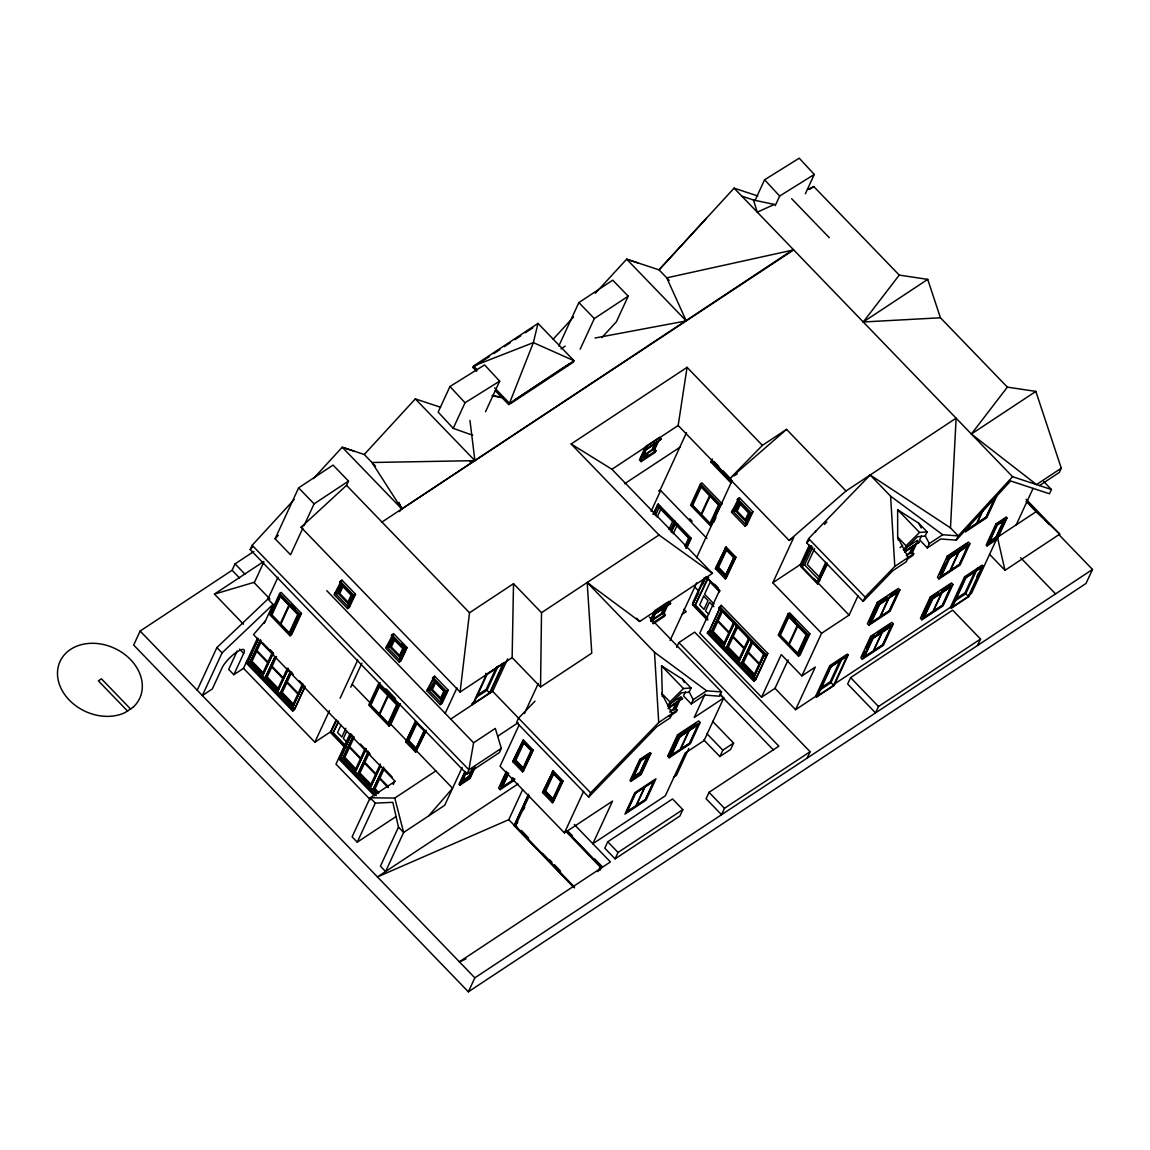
<?xml version="1.0" encoding="UTF-8"?>
<svg xmlns="http://www.w3.org/2000/svg" width="1150" height="1150" viewBox="0 0 1150 1150"><rect width="100%" height="100%" fill="white"/><g stroke="black" fill="none" stroke-linecap="round" stroke-linejoin="round"><path stroke-width="1.5" d="M921.581 535.598L919.612 539.867L927.331 547.874L940.758 538.991L956.239 540.155L958.209 535.9L950.489 527.893L956.11 418.183L845.997 490.978L786.542 429.381L762.378 445.366L687.067 367.339L571.148 443.986L611.929 469.286L712.411 573.39L639.702 621.46L587.176 582.504L591.776 653.157L540.543 687.024L541.521 612.691L513.518 583.683L469.516 612.763L460.086 692.027L301.056 527.275L346.538 485.357L348.507 481.103L333.054 465.089L298.626 487.859L275.094 538.775L290.548 554.789L302.781 528.324M540.543 687.024L512.138 657.599L513.518 583.683M611.929 469.286L678.169 425.486L687.067 367.339M466.914 774.051L499.359 752.603L501.328 748.334L495.305 728.424L473.599 742.785L468.884 769.781L466.914 774.051L250.197 549.527L252.166 545.273L294.199 499.517M253.848 551.439L235.046 563.874L232.099 570.271L140.127 631.062L133.673 645.049L468.366 991.818L1086.031 583.452L1092.5 569.466L1058.992 534.75M197.211 690.201L216.904 647.565L267.921 599.035L277.984 577.257M254.251 582.791L263.781 562.178M267.921 599.035L273.067 604.368L222.051 652.898L202.357 695.534L212.347 688.922L222.194 667.618A15.396 4.126 -44 0 1 236.871 651.978A15.396 4.126 -44 0 1 243.671 653.401L233.824 674.719L228.678 669.386L237.116 651.116M348.507 481.103L314.079 503.858L304.232 525.176L301.056 527.275M233.824 674.719L243.513 668.322L257.384 638.322M264.356 623.199L273.067 604.368M258.06 639.889L247.94 661.768L246.172 662.946L292.632 711.074L293.279 709.679L246.819 661.538L248.141 660.661L258.391 638.466M279.637 593.457L269.79 614.776L290.059 635.777L291.611 634.742L301.458 613.424L281.189 592.423L279.637 593.457L299.906 614.459L290.059 635.777M272.924 653.976L263.106 674.561L250.427 661.423L260.518 639.572M250.427 661.423L260.245 640.837M261.496 640.881L256.982 650.641L267.95 661.997L272.464 652.237L270.02 649.707M263.106 674.561L273.197 652.711M288.032 669.631L278.214 690.216L265.535 677.077L274.908 656.779M265.535 677.077L275.353 656.492M276.604 656.535L272.09 666.296L283.058 677.652L286.824 669.516M291.482 633.679L300.308 614.574M278.214 690.216L288.319 668.366M303.154 685.285L293.322 705.87L280.643 692.731L290.016 672.434M280.643 692.731L290.461 672.146M291.712 672.189L287.198 681.95L298.166 693.306L302.68 683.546M339.839 582.173L341.162 581.296L334.075 594.622L347.588 608.609L349.37 607.444L355.508 594.148L341.996 580.161L340.228 581.339L339.839 582.173L353.338 596.16L354.674 595.283L347.588 608.609M335.857 593.443L341.996 580.161M337.697 593.63C346.064 569.192 340.314 599.653 336.188 592.063M293.322 705.87L302.694 685.572M293.279 709.679L294.601 708.803L304.851 686.607M305.239 686.449L294.4 709.895L292.632 711.074M348.177 604.483C359.519 585.062 345.144 602.183 349.701 606.05M485.53 411.729L499.661 381.153L484.596 364.909L449.966 386.515L438.15 412.088L453.215 428.346L472.751 435.289M353.338 596.16L355.508 594.148M476.618 371.306L472.894 367.439L473.556 366.016L537.999 323.409L574.023 360.726L573.361 362.149L510.384 403.779M453.215 428.346L465.031 402.759L499.661 381.153M243.513 668.322L314.856 742.224L329.446 710.643M340.084 698.266L357.751 660.043M350.779 687.226L361.891 663.176M344.971 747.5L330.409 732.406L336.116 720.044M314.856 742.224L330.97 731.572L336.073 720.518M336.533 720.475L330.409 732.406M345.848 747.371L332.623 733.671L338.373 721.237M332.623 733.671L338.546 722.2M340.889 725.247L337.539 732.507L341.866 736.992L345.891 728.281M346.696 731.271L343.347 738.516L346.596 741.879M391.431 635.634L392.768 634.757L385.681 648.082L399.194 662.069L400.962 660.905L407.1 647.608L393.602 633.621L391.819 634.786L391.431 635.634L404.944 649.621L406.266 648.744L401.364 643.655M387.464 646.904L392.912 635.087M537.352 324.832L537.999 323.409L533.37 342.628L508.904 404.757L495.247 390.598M389.304 647.091C397.656 622.653 391.906 653.114 387.794 645.524M349.859 734.117L335.987 764.117L370.386 799.753M374.397 795.786L338.934 759.057L340.918 756.772L351.167 734.591M351.555 734.433L340.716 757.879L338.934 759.057M366.419 748.535L355.882 770.673L343.189 757.534L352.561 737.251M343.189 757.534L353.021 736.949M380.118 682.683L378.566 683.718L368.719 705.036L388.988 726.038L390.54 725.003L400.387 703.699L398.834 704.72L388.988 726.038M354.272 736.992L349.758 746.767L360.712 758.123L365.226 748.348M372.787 698.553L375.719 692.199M399.783 657.944C411.125 638.523 396.75 655.644 401.293 659.511L399.194 662.069M404.944 649.621L407.1 647.608M401.293 659.511L406.266 648.744M355.882 770.673L365.973 748.822M380.808 765.742L370.99 786.327L358.297 773.188L368.402 751.338M358.297 773.188L368.129 752.603M369.38 752.646L364.866 762.407L375.82 773.763L380.348 764.003M558.799 346.021L578.867 302.579L612.749 280.183L628.202 296.183L616.386 321.77L601.809 337.626M370.99 786.327L380.363 766.044M567.999 365.686L568.661 364.262L514.884 399.898M378.019 793.615L373.405 788.842L383.511 766.992M373.405 788.842L383.238 768.258M384.488 768.301L379.974 778.061L388.499 786.902M580.189 349.154L594.32 318.579L628.202 296.183M426.765 690.647L433.852 677.321L432.515 678.198L446.027 692.185L447.364 691.308L440.277 704.634L426.765 690.647L428.548 689.468L434.686 676.186L448.198 690.173L442.06 703.469L440.277 704.634M432.515 678.198L434.686 676.186M265.506 620.727L253.518 634.584L395.111 781.281L370.171 797.784L352.116 836.841L357.262 842.174L375.317 803.117L392.811 802.326L398.489 827.123L403.636 832.456L385.581 871.527L380.434 866.18L398.489 827.123M415.581 752.143L426.204 730.437L415.581 752.143L405.777 741.98L415.538 720.863M428.878 688.088L430.387 689.655L434.916 680.541M415.668 721.869L405.777 741.98M430.387 689.655L434.226 682.008M428.591 815.954L452.582 788.253L407.301 741.304L415.955 722.588L424.12 731.041L415.466 749.757M407.301 741.304L416.832 721.999M393.199 784.544L394.694 781.281M422.826 735.137L416.343 749.182L408.178 740.729M440.867 700.508C452.209 681.087 437.834 698.208 442.391 702.075M446.027 692.185L448.198 690.173M445.194 713.359L456.967 687.887M489.282 692.156L490.13 693.033L504.217 662.544L486.594 674.188L472.506 704.677L471.658 703.8M473.714 703.398L487.14 674.317L503.01 663.823L489.569 692.918L473.714 703.398L472.866 702.521M496.556 666.957L486.234 689.281L476.632 695.635M475.467 697.892L487.011 690.259L498.209 666.023M450.628 719.138L492.66 691.351L507.639 658.936M462.185 767.467L444.705 805.302L403.636 832.456L394.781 798.071L435.85 770.917M464.974 771.377L458.979 784.372L459.813 785.249L470.034 778.478L475.295 767.107M474.217 768.157L469.89 777.515L461.38 783.15L460.532 782.273L464.859 772.915M464.974 773.404L461.265 781.411L468.826 776.408L472.535 768.401M459.813 785.249L465.822 772.239M461.38 783.15L465.692 773.777M460.532 782.273L469.056 776.652L472.65 768.847M469.948 775.991L472.204 771.118M754.989 200.574L764.592 179.788L799.221 158.183L814.286 174.441L805.359 193.746M641.125 461.653L641.901 459.971L640.636 458.649L645.61 447.882L646.889 449.204L661.365 439.056L659.654 437.287L645.567 446.603L639.429 459.899L641.125 461.653L655.212 452.338L656.003 450.656L654.724 449.334L658.993 440.105M640.636 458.649L642.217 457.614L645.854 448.342M642.217 457.614L646.286 448.787L655.859 442.463M646.616 448.5L643.411 455.414L651.978 449.751L655.184 442.836M519.024 725.176L500.063 766.231L564.42 832.916L612.533 801.104L592.839 843.741L665.347 795.8L685.055 753.164L704.073 740.586L723.767 697.949L720.058 694.111M524.371 713.618L538.315 683.445M646.889 449.204L661.365 439.056M641.786 457.168L652.711 449.938L656.118 442.592M652.711 449.938L657.225 441.571M653.516 450.57L657.613 441.715M506.345 771.348L498.611 788.109L500.106 789.648L514.194 780.318M500.063 786.442L506.805 771.866M512.727 761.645L523.365 739.939L533.169 750.102L523.408 771.219L522.531 771.794L512.727 761.645L523.365 739.939M500.106 789.648L507.84 772.901M508.286 773.418L501.558 787.98L514.826 779.211M508.717 773.332L502.363 787.06L511.118 781.267L512.526 778.219M514.266 760.955L522.905 742.239L531.07 750.691L531.947 750.116L523.782 741.664L514.266 760.955L522.416 769.408L523.293 768.833L515.128 760.38M775.229 205.634L779.657 196.046L814.286 174.441M513.087 777.86L511.664 780.908L514.582 778.981M522.416 769.408L531.228 750.188L523.983 742.684L515.847 760.308L523.092 767.812M525.449 764.161L531.947 750.116M522.531 771.794L533.169 750.102M686.507 432.659L660.143 489.986L658.576 491.021M651.044 511.348L660.531 490.82M518.018 783.955L377.43 876.918L508.774 819.677L522.632 789.676M652.884 514.251L658.217 504.031L691.222 538.286M654.494 512.081L658.217 504.031M654.12 514.28L657.843 506.201L689.109 538.588L685.371 546.667M655.299 515.746L659.769 506.058M573.721 887.326L514.107 825.571L528.569 794.262M514.352 825.398L528.094 795.656M657.124 517.184L660.819 509.206M574.425 887.009L515.401 825.872L529.288 795.829M517.759 822.135L515.401 825.872M523.466 809.801L524.702 807.113M542.556 792.537L553.179 770.831L562.982 780.994L553.222 802.111L552.359 802.686L542.556 792.537L553.179 770.831M552.92 798.704L545.661 791.2L553.811 773.576L561.056 781.094L552.244 800.314L544.079 791.847L552.733 773.131L560.898 781.583L561.761 781.008L553.61 772.556M544.079 791.847L552.877 774.122M668.955 529.431L673.383 519.857M670.364 530.466L674.849 520.777M671.241 529.877L674.231 523.423M671.212 531.343L674.935 523.264M671.341 532.378L675.079 524.299M673.181 533.801L677.609 524.227M561.761 781.008L553.121 799.739L544.956 791.272M552.359 802.686L562.982 780.994M700.422 483.906L690.575 505.224L710.844 526.226L720.691 504.908L722.243 503.887L701.974 482.885L700.422 483.906L720.691 504.908M731.141 483.072L710.872 462.07L712.281 459.022M468.366 991.818L474.835 977.831L1092.5 569.466M650.742 619.462L654.839 610.607L667.518 602.226M685.012 546.063L688.692 538.085M650.613 621.115L654.882 611.886L656.147 613.209L670.234 603.894L670.622 603.06L668.926 601.292M651.734 619.692L655.558 612.792M651.475 621.618L655.874 612.504M685.831 548.378L691.15 538.171L686.78 547.903M656.147 613.209L670.622 603.06M663.809 608.221L661.25 613.741L652.683 619.404M651.044 621.173L661.983 613.942L665.376 606.596M661.983 613.942L666.482 605.561L656.923 611.886M663.464 613.108L666.871 605.719M662.414 614.387L663.996 613.338L668.251 604.109M564.42 832.916L583.639 791.315M663.996 613.338L665.261 614.661L664.484 616.342L653.214 623.789M732.104 480.599L696.512 557.879M713.805 522.158L715.918 517.586M535.023 701.126L518.549 718.146L516.58 722.416L588.671 797.094L590.64 792.839L658.72 722.502L677.134 710.125L675.869 708.803L680.124 699.574M670.076 640.478L696.713 582.82M731.501 512.21L738.573 498.884L737.251 499.761L750.763 513.762L752.086 512.886L744.999 526.211L731.501 512.21L733.269 511.046M737.251 499.761L739.407 497.749L752.919 511.75L746.781 525.033L744.999 526.211M733.959 509.565L739.407 497.749M704.289 577.731L692.616 602.988L693.536 603.951M735.109 511.218C743.475 486.781 737.725 517.256 733.599 509.651M707.106 619.879L692.53 604.785L704.677 578.508M698.74 592.71L692.53 604.785M702.449 584.674L705.424 578.249M707.983 619.764L694.758 606.064L707.681 578.091M694.758 606.064L708.572 577.487M676.674 647.378L678.888 642.577L694.672 632.141L810.103 751.726L807.156 758.123M715.444 568.689L726.081 546.983L735.885 557.146L726.124 578.263L725.247 578.838L715.444 568.689L726.081 546.983M716.982 567.999L725.621 549.283L733.786 557.736L725.133 576.452L716.982 567.999L726.498 548.708L734.663 557.161L725.133 576.452M745.602 522.086C756.93 502.665 742.555 519.771 747.112 523.652M750.763 513.762L752.919 511.75M639.803 759.388L630.042 780.505L630.876 781.382L641.111 774.611L650.871 753.494L650.038 752.632L639.803 759.388L641.096 760.553L632.442 779.283L631.609 778.406L640.262 759.69L648.773 754.069L649.606 754.932L640.952 773.648L632.442 779.283M630.876 781.382L640.636 760.251L650.871 753.494M719.483 590.568L699.775 633.204L761.573 697.216L774.999 688.347L788.138 659.928M725.247 578.838L735.885 557.146M691.021 687.973L683.431 688.534L669.947 701.902L667.977 706.158L681.461 692.803L689.051 692.228L691.021 687.973L682.654 679.291L661.552 665.864L662.328 696.541M607.746 841.786L604.785 848.182L615.092 858.849L679.88 816.026L682.827 809.629L672.534 798.948L607.746 841.786L618.039 852.452L615.092 858.849M631.609 778.406L640.119 772.786L648.773 754.069M641.024 772.124L650.038 752.632M707.308 633.104L709.277 630.818L720.259 607.042L718.937 607.919L765.397 656.046L766.719 655.169L755.737 678.946L753.768 681.231L707.308 633.104L709.076 631.925L721.352 605.346L767.812 653.488L755.536 680.053L753.768 681.231M718.937 607.919L721.352 605.346M597.914 871.599L600.357 866.683M676.315 702.305L673.124 709.219L670.263 711.102M669.76 712.123L673.857 709.406L677.249 702.061M599.869 870.449L601.579 867.158L566.806 831.134M673.857 709.406L678.356 701.04M675.337 708.572L679.434 699.717M711.562 631.58L721.654 609.73L734.332 622.869L724.241 644.719L711.562 631.58L722.099 609.428M685.486 691.696L683.517 695.951L691.236 703.958L704.663 695.074L719.598 696.21L721.567 691.941L649.333 617.09M677.134 710.125L676.358 711.807L669.314 716.464M668.121 705.151L680.8 696.756L682.496 698.524L668.021 708.673M691.236 703.958L693.206 699.689L706.632 690.819L721.567 691.941M667.676 756.211L677.523 734.893L698.668 720.906L700.149 722.459L690.302 743.762L669.156 757.749L667.676 756.211L670.493 754.342M669.128 754.544L678.112 735.109L695.793 723.422M669.156 757.749L679.003 736.431L700.149 722.459M724.241 644.719L734.059 624.134M705.022 694.126L694.226 717.485L723.767 697.949M749.182 639.788L739.349 660.373L726.671 647.234L736.762 625.384M726.671 647.234L736.489 626.649M737.739 626.692L733.226 636.453L744.194 647.809L748.708 638.049M688.821 748.521L676.43 775.359L673.526 777.271M761.573 697.216L781.267 654.594L801.866 675.927L821.56 633.305L772.8 582.777L793.816 537.323L789.116 540.428L678.169 425.486M739.349 660.373L749.455 638.523L742.526 631.35M741.779 662.874L751.87 641.039L764.563 654.178L754.458 676.027L741.779 662.874L752.316 640.737M927.101 531.875L919.526 532.45L906.042 545.804L904.072 550.074L917.556 536.705L925.132 536.144L927.101 531.875L918.735 523.207L897.647 509.781L897.676 537.136L908.227 557.534L906.258 561.804L892.831 570.673L863.133 601.364L806.653 542.843L808.622 538.588L870.162 475.007L950.489 527.893M772.8 582.777L800.328 564.578L809.298 545.172M815.292 532.22L815.753 531.214M827.411 564.161L817.636 583.999L800.745 566.504L810.376 545.632M800.745 566.504L806.811 554.688M808.292 551.468L810.52 546.667M817.995 581.842L817.104 582.432L801.909 566.677L811.613 545.675M801.909 566.677L804.583 564.909L812.791 547.141M754.458 676.027L764.563 654.178M814.631 548.564L807.257 564.521L819.087 576.768L825.714 562.422M765.397 656.046L767.812 653.488M703.814 739.939L719.871 756.571L722.832 750.174L733.571 743.072L712.569 721.323M788.081 613.841L778.234 635.159L798.503 656.161L800.055 655.141L809.902 633.822L789.633 612.821L788.081 613.841L808.349 634.843L798.503 656.161M785.407 621.949L787.52 617.392M678.888 642.577L778.866 746.163L709.047 792.321L706.086 798.718L721.539 814.717L724.486 808.321L810.103 751.726M733.571 743.072L730.609 749.469L719.871 756.571M817.104 582.432L826.074 563.04M817.636 583.999L827.267 563.141M774.999 688.347L795.599 709.679L815.292 667.058L801.866 675.927M821.56 633.305L849.088 615.106L858.072 595.686M829.739 665.721L815.652 696.21L816.5 697.087L834.124 685.443L848.211 654.954L847.363 654.077L829.739 665.721L830.587 666.598L816.5 697.087M816.859 694.931L817.693 695.808L831.134 666.727L847.004 656.233L846.156 655.371M863.133 601.364L865.102 597.094L894.801 566.418L913.718 553.725L912.439 552.402L916.708 543.174M840.549 659.367L830.228 681.691L820.626 688.045M819.461 690.302L831.004 682.669L842.202 658.433M817.693 695.808L833.563 685.328L847.004 656.233M877.263 602.399L867.416 623.717L868.911 625.255L890.057 611.268L899.904 589.95L898.409 588.412L877.263 602.399L878.758 603.937L868.911 625.255M868.868 622.049L877.852 602.614M904.978 551.425L904.59 552.273L919.066 542.11L917.369 540.356L903.282 549.671L904.978 551.425L919.066 542.11M850.598 677.623L847.651 684.006L875.538 712.899L878.499 706.517L980.548 639.041L952.646 610.147L850.598 677.623L878.499 706.517M870.665 636.367L860.818 657.685L862.299 659.223L883.444 645.251L893.291 623.933L891.811 622.394L870.665 636.367L872.146 637.905L862.299 659.223M912.884 545.891L909.693 552.805L906.847 554.688M862.212 656.147L864.455 651.288M865.95 648.054L871.182 636.712L874.144 634.771M906.329 555.709L910.426 552.992L913.819 545.646M910.426 552.992L914.94 544.626L905.366 550.951M911.907 552.158L915.328 544.784M913.718 553.725L912.928 555.407L907.292 559.13M927.331 547.874L929.301 543.605L942.727 534.736L958.209 535.9L1012.589 476.704L1051.431 489.512L1049.461 493.767L1010.62 480.959L956.239 540.155M947.312 556.082L937.466 577.401L938.946 578.939L960.092 564.966L969.953 543.648L968.458 542.11L947.312 556.082L948.807 557.621L938.946 578.939M939.665 574.123L944.898 562.781M946.407 559.547L947.902 556.312L967.064 543.634M930.292 596.936L920.446 618.254L921.941 619.793L943.086 605.82L952.933 584.502L951.438 582.964L930.292 596.936L931.788 598.489L921.941 619.793M921.912 616.601L930.882 597.166L938.256 592.293M964.174 530.136L965.669 531.674L968.487 525.579M969.364 525.148L967.121 530.006L986.283 517.342L995.268 497.907L990.107 501.328M970.039 524.515L967.926 529.086L976.681 523.308L983.034 509.565M982.876 510.729L977.241 522.934L985.996 517.141L994.448 498.841L990.078 501.731M950.461 607.301L964.548 576.811L982.172 565.153L983.006 566.03L968.918 596.519L951.309 608.178L950.461 607.301L834.311 684.092M951.309 608.178L965.396 577.688L983.006 566.03M951.668 606.021L952.502 606.898L965.943 577.803L981.798 567.324L980.964 566.447M995.943 523.94L986.182 545.057L987.016 545.919L997.237 539.163L1006.997 518.046L1006.164 517.184L995.943 523.94L997.223 525.104L988.583 543.821L997.093 538.2L996.259 537.337L1004.899 518.607L1005.747 519.484L971.491 593.386L969.22 594.895M975.358 570.443L965.037 592.782L955.434 599.121M987.016 545.919L996.777 524.803L1006.997 518.046M954.27 601.378L965.799 593.759L977.744 567.899M976.982 576.394L978.463 573.189M952.502 606.898L968.372 596.404L981.798 567.324M997.151 536.676L1006.164 517.184M1016.226 524.846L1033.074 488.391M977.586 645.438L980.548 639.041M807.516 189.463L813.826 186.602L899.242 275.094L927.719 279.378L940.427 317.774L1007.371 387.119L1035.848 391.402L1061.277 468.194L1059.308 472.449L1039.485 485.559M940.427 317.774L863.262 321.986L899.242 275.094M1061.277 468.194L1036.495 484.581L971.391 434.024L1007.371 387.119M313.404 478.601L342.226 447.235L364.248 454.494L375.533 466.181M250.197 549.527L252.597 546.911M275.094 538.775L278.3 535.296M364.248 454.494L415.323 398.906L440.579 407.244M553.121 339.236L573.62 316.926M595.312 293.308L626.664 259.181L659.036 269.862L669.214 280.399M399.395 511.592L401.81 508.961L793.673 249.895L666.756 277.854L686.248 320.908L595.053 338.014M757.721 195.96L734.088 188.154L659.036 269.862L706.402 218.313M792.781 250.082L793.313 249.521L381.973 522.071M806.653 542.843L809.025 540.385M824.478 524.429L826.85 521.971M588.671 797.094L656.736 726.771L670.177 717.887L672.146 713.633L661.581 693.234L669.947 701.902M762.378 445.366L729.661 478.831L786.542 429.381M900.062 547.673L902.649 545.316M789.116 540.428L845.997 490.978M472.894 367.439L477.394 364.478M480.384 362.494L489.382 356.543M493.882 353.567L499.876 349.6M504.376 346.639L510.37 342.671M514.869 339.696L520.864 335.728M525.349 332.767L532.852 327.808M561.013 348.896L565.239 346.092M809.801 189.276L813.826 186.602M243.513 624.22L214.446 594.104L263.752 561.502M299.906 614.459L301.458 613.424M653.143 450.383L654.724 449.334M643.655 457.096L647.881 454.308M641.901 459.971L656.003 450.656M863.262 321.986L927.719 279.378M624.565 483.762L679.837 447.35M710.872 462.07L711.749 461.495L730.652 481.074L731.529 480.499L713.158 461.466L712.281 462.041M734.361 475.726L737.236 473.829M541.521 612.691L659.008 535.009L712.411 573.39M460.086 692.027L512.138 657.599M424.12 731.041L424.753 730.221M733.786 557.736L734.663 557.161M652.582 623.041L665.261 614.661M497.792 736.158L518.161 722.689M681.864 614.574L686.234 611.685L683.833 609.198M971.391 434.024L1035.848 391.402M357.262 842.174L395.643 816.802M501.328 748.334L468.884 769.781L252.166 545.273M678.026 699.904L680.843 698.036M668.797 707.365L676.991 701.946M668.409 707.839L682.496 698.524M992.436 499.172L996.662 496.369L986.815 517.687L965.669 531.674M674.288 709.852L675.869 708.803M910.857 553.438L912.439 552.402M514.107 825.571L515.013 824.967L517.5 827.54M808.349 634.843L809.902 633.822M879.319 601.651L886.693 596.778M889.64 594.823L897.014 589.95M1004.899 518.607L996.389 524.242L987.735 542.958L996.259 537.337M641.096 760.553L649.606 754.932M997.223 525.104L1005.747 519.484M878.758 603.937L899.904 589.95M948.807 557.621L969.953 543.648M1059.754 534.132L1036.078 511.721L997.424 537.266L1004.999 570.328L1059.754 534.132L1026.116 499.287M992.019 541.19L996.403 538.301L997.237 539.163M877.091 632.816L890.359 624.048M941.203 590.338L950.044 584.502M872.146 637.905L893.291 623.933M931.788 598.489L952.933 584.502M830.587 666.598L848.211 654.954M795.599 709.679L817.938 694.916M618.039 852.452L682.827 809.629M465.937 958.942L459.368 961.803L610.42 861.939L574.281 824.492M214.446 594.104L253.891 582.403L269.948 599.035M469.717 461.783L474.907 460.647L469.962 420.426M394.781 798.071L370.171 797.784L375.317 803.117M492.143 395.887L502.636 397.742M492.358 395.399L502.751 397.483M741.807 196.161L753.883 200.143M638.595 263.134L626.664 259.181L686.248 320.908M354.157 451.188L342.226 447.235L401.796 508.947M870.162 475.007L890.603 496.182L942.727 534.736M587.176 582.504L654.508 652.266L706.632 690.819M791.631 198.691L829.322 237.734M1043.711 481.505L1051.431 489.512M734.088 188.154L1012.589 476.704M1030.443 505.166L1037.889 512.886M1045.336 520.605L1049.059 524.457M1026.102 501.386L1036.078 511.721M1020.639 557.707L1055.556 593.889M989.546 554.329L1004.999 570.328M965.094 576.941L965.943 577.803M964.548 576.811L965.396 577.688M897.647 509.781L919.526 532.45M917.413 541.636L918.692 542.958M965.799 593.759L968.372 596.404M906.042 545.804L897.676 537.136L898.423 540.442M808.622 538.588L865.102 597.094M578.867 302.579L594.32 318.579M713.949 461.452L718.736 466.426M722.861 470.695L731.256 479.392M804.583 564.909L819.777 580.664M737.639 498.927L751.137 512.929M800.328 564.578L801.622 565.915M813.682 578.421L849.088 615.106M739.191 502.406L749.671 513.259M735.569 510.931L746.048 521.784M732.277 510.528L745.775 524.529M645.567 446.603L647.263 448.371M725.204 547.558L735.008 557.721M790.122 614.804L795.009 619.879M689.684 518.693L692.156 521.252M830.3 665.85L831.134 666.727M660.143 489.986L706.934 538.459M833.276 684.566L834.124 685.443M831.004 682.669L833.563 685.328M657.326 504.62L690.273 538.746M717.844 567.424L726.009 575.877M716.321 568.1L718.779 570.644M714.61 584.229L718.247 587.995M705.985 576.61L719.699 590.539M706.445 577.257L719.799 591.1M719.555 591.876L710.168 582.144L704.591 594.219L713.977 603.951M571.148 443.986L659.008 535.009M719.584 606.524L766.044 654.652M724.414 611.814L734.793 622.567M738.961 627.943L747.486 636.784M694.614 586.845L698.366 590.712M713.834 606.683L709.492 602.197L705.482 610.894L708.716 614.258M477.279 369.883L473.556 366.016L533.37 342.628L574.023 360.726L509.565 403.334L494.658 387.895M695.649 605.461L707.667 617.924M694.758 605.216L706.891 617.794M695.851 606.711L706.79 618.039M712.008 631.278L724.687 644.417M727.116 646.933L739.795 660.071M742.224 662.587L754.903 675.726M709.277 630.818L755.737 678.946M707.954 631.695L754.414 679.837M668.969 602.571L670.234 603.894M654.839 610.607L656.535 612.375M720.36 695.017L773.447 750.001M636.611 618.269L639.702 621.46M415.323 398.906L474.907 460.647L371.967 462.501L401.81 508.961L398.863 502.449M661.552 665.864L683.431 688.534M706.761 733.542L722.832 750.174M677.523 734.893L679.003 736.431M709.047 792.321L724.486 808.321M640.119 772.786L640.952 773.648M346.538 485.357L469.516 612.763M485.746 673.311L486.594 674.188M298.626 487.859L314.079 503.858M492.66 691.351L590.64 792.839M487.011 690.259L489.569 692.918M522.488 740.514L532.292 750.677M552.316 771.42L562.12 781.569M340.228 581.339L353.726 595.326M391.819 634.786L405.332 648.787M432.903 677.364L446.416 691.351M516.048 763.6L523.408 771.219M547.098 795.771L553.222 802.111M341.78 584.804L352.259 595.671M393.372 638.264L403.851 649.132M434.456 680.829L444.949 691.696M567.467 830.688L572.427 835.834M594.78 858.992L602.241 866.712L601.321 867.316L566.548 831.292M338.143 593.328L348.637 604.196M389.749 646.789L400.229 657.642M430.833 689.353L441.312 700.221M565.671 831.177L600.099 866.856M334.866 592.94L348.364 606.927M386.457 646.401L399.97 660.387M427.541 688.965L441.054 702.952M326.758 590.654L473.599 742.785M386.084 688.864L395.614 698.754M521.238 830.357L528.612 838.005M549.513 859.654L551.971 862.198M554.429 864.757L560.582 871.125M469.056 776.652L469.89 777.515M378.566 683.718L398.834 704.72M469.2 777.616L470.034 778.478M542.34 853.271L548.55 859.697M508.774 819.677L574.583 887.857M291.482 604.569L295.147 608.379M352.173 684.221L370.588 703.311M390.856 724.313L406.884 740.902M410.32 745.214L416.444 751.568M235.046 563.874L244.95 574.123M232.099 570.271L239.516 577.961M262.689 642.836L273.7 654.235M287.141 668.164L293.25 674.504M299.374 680.829L304.261 685.903M350.577 733.872L353.021 736.417M360.353 744.007L370.128 754.141M384.804 769.35L392.136 776.94M388.168 787.606L379.644 778.78L375.044 788.727L378.709 792.508M333.529 733.082L345.546 745.545M330.97 731.572L344.641 745.746M239.559 649.146L243.671 653.401M250.873 661.121L263.551 674.259M265.981 676.775L278.659 689.914M281.089 692.429L293.768 705.568M343.634 757.232L356.327 770.385M358.757 772.886L371.436 786.025M373.865 788.541L378.479 793.327M248.141 660.661L294.601 708.803M340.918 756.772L376.366 793.514M339.581 757.663L376.266 795.656M216.904 647.565L222.051 652.898M140.127 631.062L474.835 977.831M130.697 709.133L101.43 678.816L98.368 680.843L127.636 711.16M764.592 179.788L779.657 196.046M449.966 386.515L465.031 402.759M918.735 523.207L921.193 527.951M925.276 535.842L929.301 543.605M682.654 679.291L684.279 682.453M689.181 691.926L693.206 699.689M399.064 503.24L401.436 508.588M890.603 496.182L894.801 566.418M654.508 652.266L658.72 722.502M280.126 595.441L271.141 614.876L289.512 633.909L298.497 614.474L280.126 595.441M280.399 596.548L271.932 614.862L280.327 623.559L288.794 605.245L280.399 596.548M256.651 651.36L252.066 661.308L263.019 672.664L267.619 662.716L256.651 651.36M289.311 605.791L280.859 624.105L289.254 632.802L297.706 614.488L289.311 605.791M271.759 667.014L267.174 676.962L278.127 688.318L282.728 678.371L271.759 667.014M286.882 682.669L282.282 692.616L293.236 703.973L297.836 694.025L286.882 682.669M342.93 586.615L339.739 593.529L347.947 602.039L351.138 595.125L342.93 586.615M394.522 640.076L391.331 646.99L399.553 655.5L402.744 648.586L394.522 640.076M349.428 747.471L344.827 757.419L355.796 768.775L360.396 758.827L349.428 747.471M379.054 685.702L370.07 705.137L388.441 724.169L397.426 704.734L379.054 685.702M379.313 686.809L370.861 705.122L379.256 713.819L387.708 695.506L379.313 686.809M388.24 696.052L379.773 714.366L388.168 723.062L396.635 704.749L388.24 696.052M364.536 763.126L359.936 773.073L370.904 784.429L375.504 774.482L364.536 763.126M435.62 682.64L432.414 689.554L440.637 698.064L443.828 691.15L435.62 682.64M417.033 723.034L408.882 740.643L416.128 748.161L424.278 730.538L417.033 723.034M700.896 485.904L691.926 505.324L710.298 524.371L719.282 504.936L700.896 485.904M701.169 487.011L692.717 505.324L701.112 514.021L709.564 495.707L701.169 487.011M710.096 496.254L701.629 514.567L710.024 523.264L718.491 504.951L710.096 496.254M740.341 504.217L737.15 511.132L745.358 519.642L748.549 512.727L740.341 504.217M703.685 596.174L699.674 604.886L704.001 609.371L708.026 600.659L703.685 596.174M726.699 549.729L718.563 567.338L725.808 574.856L733.944 557.232L726.699 549.729M640.478 759.934L632.342 777.544L639.903 772.541L648.039 754.932L640.478 759.934M634.8 792.767L624.939 814.085L646.084 800.098L655.946 778.794L634.8 792.767M635.375 792.997L626.405 812.417L645.567 799.753L654.537 780.318L635.375 792.997M635.677 793.184L627.21 811.497L635.964 805.719L644.431 787.405L635.677 793.184M717.787 621.518L713.201 631.465L724.155 642.821L728.755 632.874L717.787 621.518M722.631 611.038L718.117 620.799L729.086 632.155L733.599 622.394L722.631 611.038M644.977 787.031L636.511 805.345L645.265 799.566L653.732 781.253L644.977 787.031M679.592 736.661L670.622 756.082L689.784 743.417L698.754 723.982L679.592 736.661M679.88 736.848L671.428 755.162L680.182 749.383L688.649 731.069L679.88 736.848M689.195 730.696L680.728 749.009L689.482 743.231L697.949 724.917L689.195 730.696M732.895 637.172L728.309 647.119L739.263 658.476L743.863 648.528L732.895 637.172M748.018 652.826L743.417 662.774L754.371 674.13L758.971 664.183L748.018 652.826M752.848 642.332L748.334 652.107L759.302 663.464L763.816 653.689L752.848 642.332M788.569 615.839L779.585 635.26L797.956 654.307L806.941 634.872L788.569 615.839M788.828 616.946L780.376 635.26L788.771 643.957L797.223 625.643L788.828 616.946M797.755 626.189L789.288 644.503L797.683 653.2L806.15 634.886L797.755 626.189M879.333 604.167L870.363 623.587L889.525 610.923L898.495 591.488L879.333 604.167M879.635 604.354L871.168 622.668L879.923 616.874L888.389 598.575L879.635 604.354M888.936 598.201L880.469 616.515L889.238 610.722L897.69 592.408L888.936 598.201M872.678 638.264L863.693 657.685L882.869 645.021L891.839 625.586L872.678 638.264M872.965 638.451L864.512 656.765L873.267 650.986L881.719 632.673L872.965 638.451M882.28 632.299L873.813 650.613L882.568 644.834L891.034 626.52L882.28 632.299M949.383 557.851L940.413 577.286L959.574 564.607L968.544 545.186L949.383 557.851M949.684 558.052L941.217 576.366L949.972 570.572L958.439 552.259L949.684 558.052M932.377 598.704L923.393 618.139L942.554 605.475L951.539 586.04L932.377 598.704M932.664 598.906L924.197 617.219L932.952 611.426L941.419 593.113L932.664 598.906M958.985 551.899L950.518 570.213L959.273 564.42L967.739 546.106L958.985 551.899M941.965 592.753L933.512 611.067L942.267 605.274L950.734 586.96L941.965 592.753M996.619 524.472L988.468 542.096L996.029 537.093L1004.18 519.469L996.619 524.472M132.998 707.336L125.005 712.626A43.873 34.759 24.8 0 1 58.305 680.57A43.873 34.759 24.8 0 1 109.954 646.415A43.873 34.759 24.8 0 1 132.998 707.336M774.352 204.441L757.261 212.161L753.48 200.014L774.352 204.441"/></g></svg>
